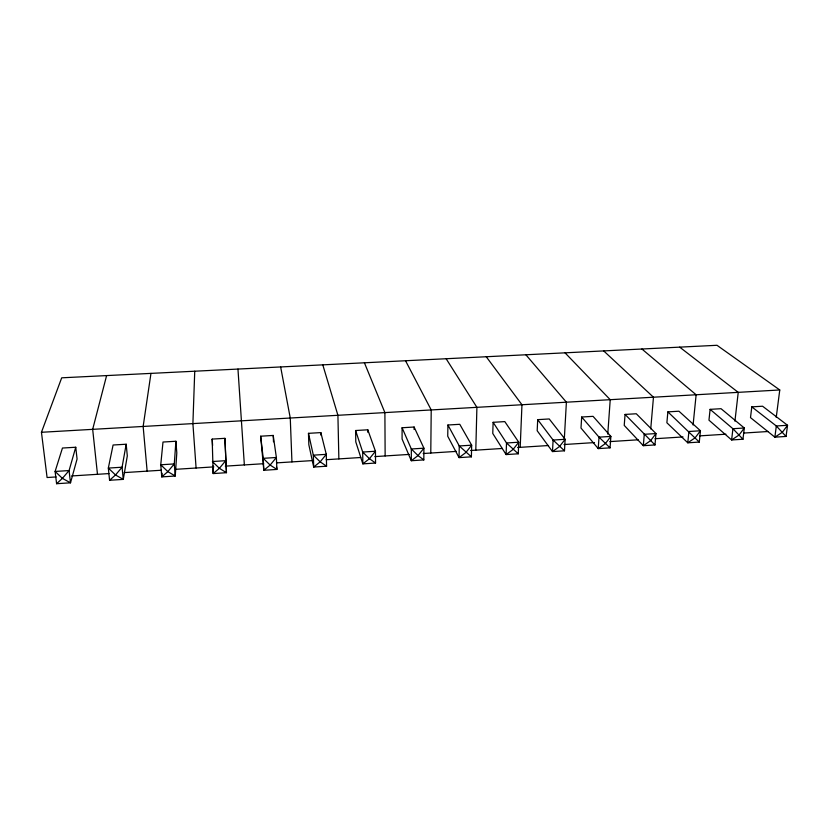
<?xml version="1.0" encoding="UTF-8"?>
<svg xmlns="http://www.w3.org/2000/svg" width="829" height="829" viewBox="0 0 829 829"><rect width="100%" height="100%" fill="white"/><g stroke="black" fill="none" stroke-linecap="round" stroke-linejoin="round"><path stroke-width="1.24" d="M402.086 427.754L402.086 439.038L411.298 460.727L423.826 459.908L423.909 448.188L414.106 427.028L402.086 427.754L411.339 448.986L418.013 455.577L423.826 459.908M414.096 429.536L414.106 427.028M430.779 453.038L431.215 409.94L405.536 360.75M447.919 425.008L447.733 436.23L459.038 457.629L471.39 456.831L471.67 445.183L459.774 424.303L447.919 425.008L459.276 445.961L471.39 456.831M475.794 450.168L476.903 407.329L446.137 358.739M493.12 422.313L492.768 433.463L506.104 454.582L518.27 453.795L518.747 442.22L504.809 421.609L493.12 422.313L506.519 442.987L518.27 453.795M194.742 371.216L192.898 423.598L196.09 468.012M520.197 447.328L521.959 404.749L486.25 356.75M537.7 419.65L537.182 430.738L552.487 451.577L564.487 450.8L565.14 439.287L549.233 418.956L537.7 419.65L553.098 440.054L564.487 450.8M564.29 439.401L566.394 402.2L525.876 354.781M581.678 417.018L580.994 428.044L598.227 448.613L610.051 447.847L610.88 436.406L593.056 416.345L581.678 417.018L599.004 437.152L610.051 447.847M175.903 441.256L174.287 463.929L175.251 476.022L161.769 476.893L160.743 464.779L162.992 442.033L175.903 441.256L176.805 452.872L175.251 476.022L167.841 471.618L160.743 464.779L174.287 463.929L167.841 471.618L161.769 476.893L162.111 473.224M607.761 434.127L610.227 399.692L565.026 352.833M625.066 414.427L624.227 425.391L643.314 445.691L654.983 444.935L655.977 433.567L636.299 413.764L625.066 414.427L654.983 444.935M650.734 428.914L653.47 397.215L603.699 350.916M667.873 411.868L666.879 422.769L687.78 442.81L699.282 442.064L700.453 430.769L678.951 411.215L667.873 411.868L699.282 442.064M693.085 425.018L696.132 394.77L641.915 349.019M710.111 409.35L708.961 420.179L731.624 439.961L742.971 439.235L744.307 428.002L721.043 408.697L710.111 409.35L732.919 428.717L742.971 439.235M734.919 421.184L738.235 392.355L679.687 347.144M751.799 406.863L750.494 417.629L774.877 437.163L786.058 436.437L787.55 425.277L762.576 406.22L751.799 406.863L776.317 425.982L786.058 436.437M776.234 417.391L779.768 389.972L717.002 345.289L61.698 377.817L41.45 432.282L47.087 477.525L56.134 476.944M150.961 373.392L143.148 426.448L147.137 471.141M126.184 444.23L122.081 467.214L123.272 479.39L109.583 480.271L108.33 468.084L113.086 445.007L126.184 444.23L127.303 455.919L123.272 479.39L115.521 474.965L108.33 468.084L122.081 467.214L115.521 474.965L109.583 480.271M106.609 375.589L92.672 429.339L97.48 474.312M75.74 447.245L69.076 470.561L70.506 482.81L56.6 483.711L55.108 471.442L62.455 448.033L75.74 447.245L77.076 459.007L70.506 482.81L62.393 478.374L55.108 471.442L69.076 470.561L62.393 478.374L56.6 483.711M326.595 466.209L313.694 467.048L308.844 444.769L308.471 433.339L320.844 432.603L326.284 454.344L326.595 466.209L320.17 461.846L313.331 455.162L308.471 433.339M375.558 463.038L362.853 463.867L355.786 441.878L355.61 430.52L367.796 429.795L375.454 451.245L375.558 463.038L369.454 458.696L362.698 452.054L355.61 430.52M71.636 475.96L108.941 473.577M124.215 472.603L161.313 470.24M175.479 469.328L213.872 466.882M225.301 466.147L263.653 463.701M276.513 462.883L313.507 460.52M326.18 459.712L360.719 457.504M374.853 456.603L409.225 454.416M423.173 453.525L456.499 451.39M470.644 450.489L502.436 448.468M517.659 447.494L548.539 445.525M564 444.531L594.507 442.582M609.802 441.608L638.226 439.795M654.962 438.728L683.013 436.935M699.489 435.888L725.924 434.199M743.717 433.059L768.058 431.505M212.183 439.09L224.908 438.334L226.452 472.696L213.167 473.566L212.183 439.09L212.607 445.515M260.669 436.199L273.218 435.443L276.368 457.494L276.896 469.432L263.809 470.281L260.669 436.199L263.228 458.323L263.809 470.281L270.15 465.059L276.368 457.494L263.228 458.323L270.15 465.059L276.896 469.432L276.544 466.934M41.45 432.282L779.768 389.972M364.418 362.791L384.894 412.604L385.143 455.95M322.792 364.864L337.911 415.288L338.864 458.903M280.648 366.957L290.264 418.023L291.943 461.898M237.964 369.071L244.358 464.934M273.218 435.443L273.497 441.826M224.908 438.334L226.452 472.696L219.384 468.312L212.369 461.525L225.716 460.686L219.384 468.312L213.167 473.566L213.094 465.929M320.844 432.603L320.906 435.132M367.796 429.795L367.827 432.313M411.339 448.986L411.298 460.727L418.013 455.577L423.909 448.188L411.339 448.986M459.276 445.961L459.038 457.629L465.877 452.51L471.67 445.183L459.276 445.961M506.519 442.987L506.104 454.582L513.047 449.494L518.747 442.22L506.519 442.987M553.098 440.054L552.487 451.577L559.544 446.51L565.14 439.287L553.098 440.054M599.004 437.152L598.227 448.613L605.377 443.577L610.88 436.406L599.004 437.152M644.278 434.303L643.314 445.691L650.568 440.676L655.977 433.567L644.278 434.303M688.909 431.494L687.78 442.81L695.127 437.816L700.453 430.769L688.909 431.494M732.919 428.717L731.624 439.961L739.074 435.007L744.307 428.002L732.919 428.717M776.317 425.982L774.877 437.163L782.4 432.23L787.55 425.277L776.317 425.982M375.454 451.245L369.454 458.696L362.853 463.867L362.698 452.054L375.454 451.245M326.284 454.344L320.17 461.846L313.694 467.048L313.331 455.162L326.284 454.344"/></g></svg>
